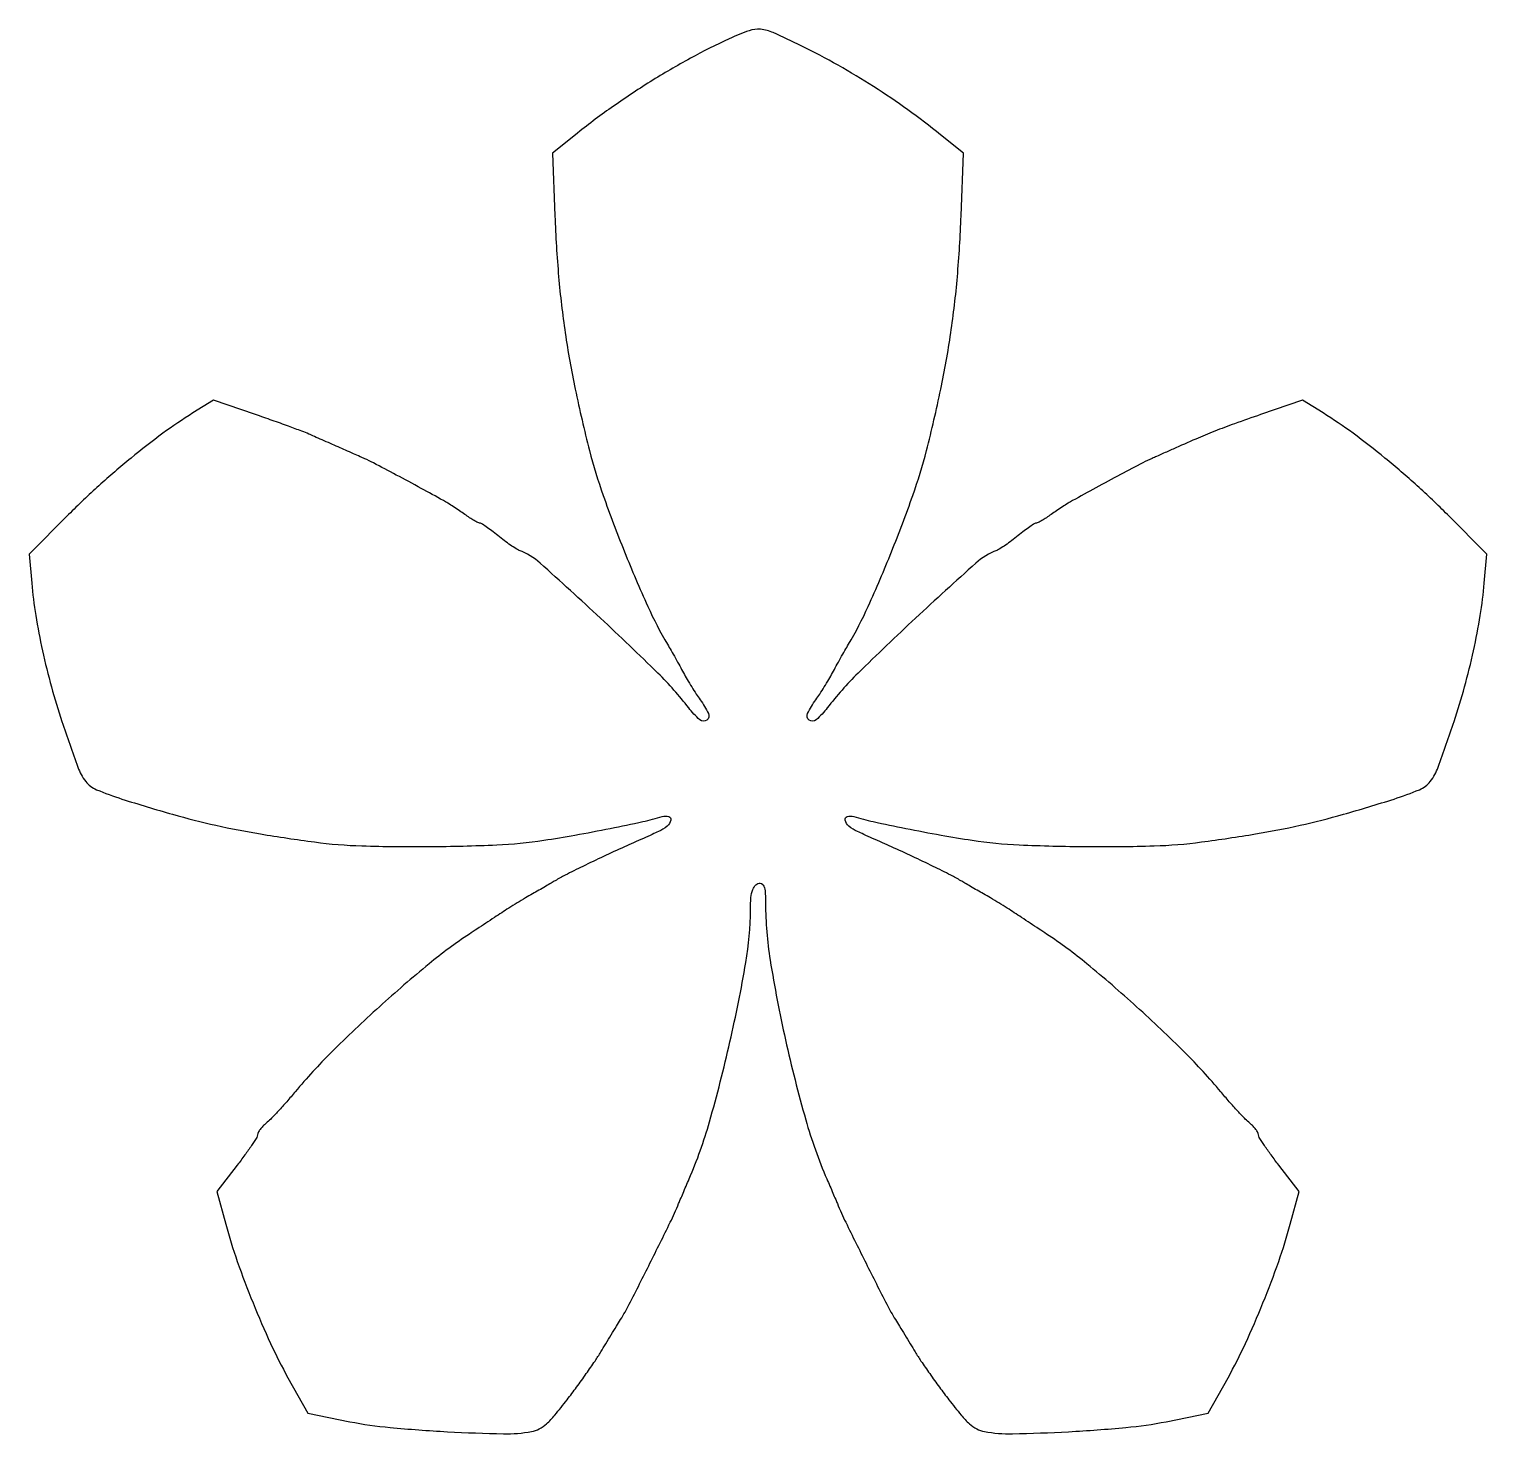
# Model space of a CAD drawing. Extents: x 0 to 384, y 0 to 370.
import ezdxf

# ---------------------------------------------------------------- set-up
doc = ezdxf.new("R2010")
doc.units = 0

msp = doc.modelspace()

# ---------------------------------------------------------------- linework, layer by layer
msp.add_lwpolyline([(184.407331, 367.700711, 0.017683), (174.168062, 362.566439, 0.014455), (163.590872, 356.382425, 0.014326), (153.275639, 349.526212, 0.016326), (143.821492, 342.370144), (137.806002, 337.5), (138.422424, 321, 0.0121), (139.41215, 304.93766, 0.015159), (141.140393, 290.112993, 0.014961), (143.786062, 275.261427, 0.011276), (147.546367, 259.111631, 0.02227), (151.1519, 247.282164, 0.010619), (156.780364, 232.401887, 0.010501), (162.92661, 218.01947, 0.027085), (168.130292, 208, -0.003548), (169.0754, 206.372342, -0.00191), (170.21858, 204.353125, -0.001902), (171.368184, 202.285963, -0.002987), (172.338669, 200.5, 0.00954), (173.323481, 198.74296, 0.006352), (174.515645, 196.766023, 0.006396), (175.721669, 194.876749, 0.012432), (176.740702, 193.405609, -0.045203), (178.928335, 189.758703, -0.365162), (178.48033, 188.006094, -0.352128), (176.63339, 188.111187, -0.044624), (173.723162, 191.25, 0.033639), (165.619632, 200.383961, 0.007361), (150.426553, 214.91506, 0.004504), (134.533164, 229.409717, 0.091827), (129, 232.78126, -0.051845), (128.179006, 233.195937, -0.009047), (126.735371, 234.161285, -0.009737), (125.077852, 235.362132, -0.008596), (123.397008, 236.67646, 0.008231), (121.771139, 237.949714, 0.011679), (120.28112, 239.02371, 0.007863), (119.012078, 239.865092, 0.143406), (118.551379, 240, -0.120836), (118.107685, 240.108817, -0.011042), (117.104429, 240.660938, -0.013775), (115.925366, 241.38826, -0.010358), (114.668445, 242.25, 0.006982), (113.282457, 243.21405, 0.005048), (111.712102, 244.251191, 0.005099), (110.199632, 245.206599, 0.011048), (109.014075, 245.902991, 0.002809), (103.139742, 249.138041, 0.002067), (96.596385, 252.658795, 0.001376), (90.544411, 255.861608, 0.017852), (88.24678, 256.966665, -0.000417), (87.06796, 257.483832, -0.000123), (85.261077, 258.278868, -0.000123), (83.229367, 259.174023, -0.000133), (81.24678, 260.048747, 0.000011), (79.209677, 260.948114, 0.000009), (77.013117, 261.917774, 0.000009), (74.979281, 262.815512, 0.000023), (73.5, 263.468356, 0.014189), (71.711907, 264.197501, 0.002201), (68.126137, 265.52438, 0.002452), (63.881287, 267.050392, 0.002131), (59.418763, 268.608623), (48.337526, 272.425081), (42.918763, 269.019105, 0.018064), (35.032821, 263.655548, 0.012957), (26.60714, 257.125644, 0.012478), (18.140037, 249.845307, 0.012802), (10.120544, 242.211929), (-0.258911, 231.812928), (0.420526, 224.156464, 0.01821), (1.490685, 215.634564, 0.013495), (3.268263, 206.307678, 0.013158), (5.613808, 196.790249, 0.014363), (8.396819, 187.686319, 0.004788), (12.602524, 175.604063, 0.078518), (14.65351, 171.860991, 0.130611), (17.520381, 169.667668, 0.02072), (24.225563, 167.205772, 0.008546), (37.597515, 163.166476, 0.014143), (49.026965, 160.272627, 0.013906), (60.737025, 157.997646, 0.007923), (75, 155.867838, 0.025667), (87.519176, 154.850807, 0.009358), (105.312296, 154.654696, 0.009344), (123.082496, 155.123603, 0.02603), (135.5, 156.333349, 0.007086), (143.72315, 157.688567, 0.004831), (153.033433, 159.451835, 0.004509), (161.603737, 161.241413, 0.018447), (166.75, 162.565135, -0.140615), (168.485558, 162.581197, -0.407843), (169.031532, 161.641102, -0.160426), (167.999683, 160.018744, -0.065297), (165.75, 158.621549, -0.000514), (164.111041, 157.881113, -0.000182), (161.765625, 156.82545, -0.000181), (159.189692, 155.668283, -0.000213), (156.75, 154.574632, 0.004175), (151.226737, 152.045951, 0.004282), (145.792985, 149.446209, 0.004084), (141.123921, 147.115542, 0.019083), (138.5, 145.650191, -0.004419), (137.464364, 145.031318, -0.001409), (135.9125, 144.128341, -0.001406), (134.178097, 143.132183, -0.001569), (132.5, 142.181598, 0.005913), (130.671637, 141.124806, 0.003283), (128.465845, 139.79515, 0.003274), (126.250019, 138.419509, 0.005283), (124.383728, 137.216139, 0.000099), (122.491582, 135.967061, 0.000055), (120.188891, 134.445946, 0.000055), (117.860826, 132.90733, 0.00009), (115.883728, 131.599847, 0.025927), (105.222439, 123.723025, 0.011902), (92.137022, 112.431152, 0.011932), (79.442065, 100.37437, 0.022745), (69.934436, 90, -0.005924), (67.688833, 87.377855, -0.006377), (65.435428, 84.873992, -0.006059), (63.448983, 82.77422, -0.030053), (62.25, 81.67742, 0.028479), (61.387247, 80.893165, 0.032005), (60.654579, 80.044356, 0.033798), (60.134595, 79.251615, 0.124279), (59.978353, 78.67742, -0.136595), (59.758092, 77.939021, -0.006982), (58.385447, 75.822585, -0.010707), (56.645191, 73.336598, -0.007526), (54.586091, 70.612233), (49.215475, 63.724465), (51.591576, 55.053255, 0.017568), (54.653814, 45.243891, 0.011904), (58.79539, 34.291655, 0.01193), (63.433789, 23.596052, 0.018213), (68.009645, 14.576094), (73.211125, 5.186816), (84.355562, 2.981503, 0.025899), (94.948535, 1.450083, 0.009449), (110.067633, 0.346068, 0.008), (124.854812, -0.216054, 0.051907), (132.274043, 0.391632, 0.075664), (134.29764, 1.099462, 0.060472), (136.195803, 2.421394, 0.03709), (138.414245, 4.72057, 0.009456), (141.650008, 8.76751, 0.005657), (144.143037, 12.086383, 0.004725), (146.71675, 15.665039, 0.00477), (149.00897, 18.983453, 0.012969), (150.54821, 21.390069, -0.000819), (151.84236, 23.526098, -0.000591), (153.292299, 25.904097, -0.000597), (154.675939, 28.161273, -0.001298), (155.744722, 29.890069, 0.02128), (158.030936, 33.9415, 0.00175), (163.501663, 44.772976, 0.001988), (168.84824, 55.558232, 0.016798), (171.070871, 60.5, -0.002599), (171.512357, 61.561142, -0.000706), (172.221513, 63.234375, -0.000715), (173.031489, 65.13047, -0.000743), (173.836568, 67, 0.03274), (179.217304, 82.08339, 0.013412), (184.606731, 103.156615, 0.013007), (188.795719, 124.085275, 0.042909), (190, 138.092282, -0.023558), (190.146655, 141.203192, -0.066764), (190.635757, 143.315439, -0.114909), (191.459725, 144.546886, -0.190323), (192.606989, 145, -0.233627), (193.251232, 144.681596, -0.09956), (193.684612, 143.794169, -0.050468), (193.931207, 142.215692, -0.013531), (194, 139.674069, 0.040314), (195.20732, 124.724354, 0.014421), (199.250336, 103.70288, 0.014648), (204.598664, 82.593556, 0.032682), (210.163432, 67, -0.000743), (210.968511, 65.13047, -0.000715), (211.778487, 63.234375, -0.000706), (212.487643, 61.561142, -0.002599), (212.929129, 60.5, 0.016798), (215.15176, 55.558232, 0.001988), (220.498337, 44.772976, 0.00175), (225.969064, 33.9415, 0.02128), (228.255278, 29.890069, -0.001298), (229.324061, 28.161273, -0.000597), (230.707701, 25.904097, -0.000591), (232.15764, 23.526098, -0.000819), (233.45179, 21.390069, 0.012969), (234.99103, 18.983453, 0.00477), (237.28325, 15.665039, 0.004725), (239.856963, 12.086383, 0.005657), (242.349992, 8.76751, 0.009456), (245.585755, 4.72057, 0.03709), (247.804197, 2.421394, 0.060472), (249.70236, 1.099462, 0.075664), (251.725957, 0.391632, 0.051907), (259.145188, -0.216054, 0.008), (273.932367, 0.346068, 0.009449), (289.051465, 1.450083, 0.025899), (299.644438, 2.981503), (310.788875, 5.186816), (315.990355, 14.576094, 0.018213), (320.566211, 23.596052, 0.01193), (325.20461, 34.291655, 0.011904), (329.346186, 45.243891, 0.017568), (332.408424, 55.053255), (334.784525, 63.724465), (329.413909, 70.612233, -0.007526), (327.354809, 73.336598, -0.010707), (325.614553, 75.822585, -0.006982), (324.241908, 77.939021, -0.136595), (324.021647, 78.67742, 0.124279), (323.865405, 79.251615, 0.033798), (323.345421, 80.044356, 0.032005), (322.612753, 80.893165, 0.028479), (321.75, 81.67742, -0.030053), (320.551017, 82.77422, -0.006059), (318.564572, 84.873992, -0.006377), (316.311167, 87.377855, -0.005924), (314.065564, 90, 0.022745), (304.557935, 100.37437, 0.011932), (291.862978, 112.431152, 0.011902), (278.777561, 123.723025, 0.025927), (268.116272, 131.599847, 0.00009), (266.139174, 132.90733, 0.000055), (263.811109, 134.445946, 0.000055), (261.508418, 135.967061, 0.000099), (259.616272, 137.216139, 0.005283), (257.749981, 138.419509, 0.003274), (255.534155, 139.79515, 0.003283), (253.328363, 141.124806, 0.005913), (251.5, 142.181598, -0.001569), (249.821903, 143.132183, -0.001406), (248.0875, 144.128341, -0.001409), (246.535636, 145.031318, -0.004419), (245.5, 145.650191, 0.019083), (242.876079, 147.115542, 0.004084), (238.207015, 149.446209, 0.004282), (232.773263, 152.045951, 0.004175), (227.25, 154.574632, -0.000213), (224.810308, 155.668283, -0.000181), (222.234375, 156.82545, -0.000182), (219.888959, 157.881113, -0.000514), (218.25, 158.621549, -0.065297), (216.000317, 160.018744, -0.160426), (214.968468, 161.641102, -0.407843), (215.514442, 162.581197, -0.140615), (217.25, 162.565135, 0.018447), (222.396263, 161.241413, 0.004509), (230.966567, 159.451835, 0.004831), (240.27685, 157.688567, 0.007086), (248.5, 156.333349, 0.02603), (260.917504, 155.123603, 0.009344), (278.687704, 154.654696, 0.009358), (296.480824, 154.850807, 0.025667), (309, 155.867838, 0.007923), (323.262975, 157.997646, 0.013906), (334.973035, 160.272627, 0.014143), (346.402485, 163.166476, 0.008546), (359.774437, 167.205772, 0.02072), (366.479619, 169.667668, 0.130611), (369.34649, 171.860991, 0.078518), (371.397476, 175.604063, 0.004788), (375.603181, 187.686319, 0.014363), (378.386192, 196.790249, 0.013158), (380.731737, 206.307678, 0.013495), (382.509315, 215.634564, 0.01821), (383.579474, 224.156464), (384.258911, 231.812928), (373.879456, 242.211929, 0.012802), (365.859963, 249.845307, 0.012478), (357.39286, 257.125644, 0.012957), (348.967179, 263.655548, 0.018064), (341.081237, 269.019105), (335.662474, 272.425081), (324.581237, 268.600578, 0.003444), (317.722845, 266.180519, 0.007382), (312.47275, 264.199135, 0.00783), (307.479955, 262.139252, 0.004414), (301.484984, 259.492317, -0.001108), (300.149467, 258.892069, -0.000751), (298.625665, 258.213997, -0.000757), (297.151907, 257.563512, -0.001516), (295.984984, 257.054782, 0.018317), (293.538134, 255.888729, 0.001711), (287.628587, 252.776272, 0.002364), (281.095831, 249.267275, 0.002841), (274.985925, 245.902991, 0.011048), (273.800368, 245.206599, 0.005099), (272.287898, 244.251191, 0.005048), (270.717543, 243.21405, 0.006982), (269.331555, 242.25, -0.010358), (268.074634, 241.38826, -0.013775), (266.895571, 240.660938, -0.011042), (265.892315, 240.108817, -0.120836), (265.448621, 240, 0.143406), (264.987922, 239.865092, 0.007863), (263.71888, 239.02371, 0.011679), (262.228861, 237.949714, 0.008231), (260.602992, 236.67646, -0.008596), (258.922148, 235.362132, -0.009737), (257.264629, 234.161285, -0.009047), (255.820994, 233.195937, -0.051845), (255, 232.78126, 0.091827), (249.466836, 229.409717, 0.004504), (233.573447, 214.91506, 0.007361), (218.380368, 200.383961, 0.033639), (210.276838, 191.25, -0.044624), (207.36661, 188.111187, -0.352128), (205.51967, 188.006094, -0.365162), (205.071665, 189.758703, -0.045203), (207.259298, 193.405609, 0.012432), (208.278331, 194.876749, 0.006396), (209.484355, 196.766023, 0.006352), (210.676519, 198.74296, 0.00954), (211.661331, 200.5, -0.002987), (212.631816, 202.285963, -0.001902), (213.78142, 204.353125, -0.00191), (214.9246, 206.372342, -0.003548), (215.869708, 208, 0.027085), (221.07339, 218.01947, 0.010501), (227.219636, 232.401887, 0.010619), (232.8481, 247.282164, 0.02227), (236.453633, 259.111631, 0.011276), (240.213938, 275.261427, 0.014961), (242.859607, 290.112993, 0.015159), (244.58785, 304.93766, 0.0121), (245.577576, 321), (246.193998, 337.5), (240.178508, 342.370144, 0.01401), (231.514666, 348.991363, 0.014097), (222.511161, 355.102747, 0.014051), (213.148025, 360.715921, 0.013701), (203.406367, 365.844016, 0.008452), (196.021515, 369.322885, 0.081662), (192.68288, 370.21239, 0.111132), (189.632249, 369.832347, 0.021036)], format="xyb", close=True)

doc.saveas('drawing.dxf')
